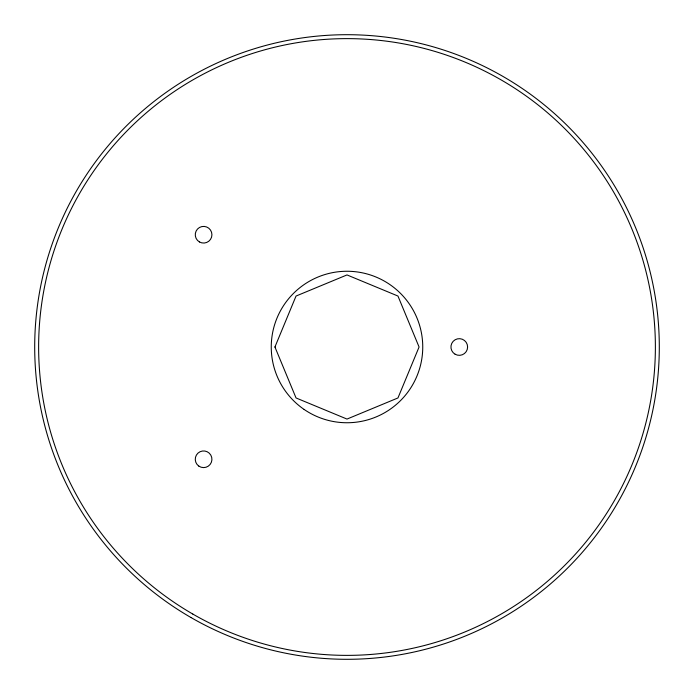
<?xml version="1.0" encoding="UTF-8"?>
<svg xmlns="http://www.w3.org/2000/svg" width="694" height="694" viewBox="0 0 694 694"><rect width="100%" height="100%" fill="white"/><g stroke="black" fill="none" stroke-linecap="round" stroke-linejoin="round"><path stroke-width="1.04" d="M274.928 347L296.043 296.043L347 274.928L397.957 296.043L419.072 347L397.957 397.957L347 419.072L296.043 397.957L274.928 347L275.544 347M190.85 617.46A312.3 312.3 0 0 0 659.3 347A312.3 312.3 0 0 0 190.85 76.54A312.3 312.3 0 0 0 190.85 617.46M192.811 614.06A308.379 308.379 0 0 0 655.379 347A308.379 308.379 0 0 0 192.811 79.94A308.379 308.379 0 0 0 192.811 614.06M455.099 354.218A8.337 8.337 0 0 0 467.609 347A8.337 8.337 0 0 0 455.099 339.782A8.337 8.337 0 0 0 455.099 354.218M304.093 409.425A75.75 75.75 0 0 0 422.516 352.942A75.75 75.75 0 0 0 314.391 278.632A75.75 75.75 0 0 0 304.093 409.425M199.43 241.946A8.337 8.337 0 0 0 211.93 234.728A8.337 8.337 0 0 0 199.43 227.511A8.337 8.337 0 0 0 199.43 241.946M198.874 466.142A8.337 8.337 0 0 0 211.904 459.922A8.337 8.337 0 0 0 200.011 451.751A8.337 8.337 0 0 0 198.874 466.142"/></g></svg>
